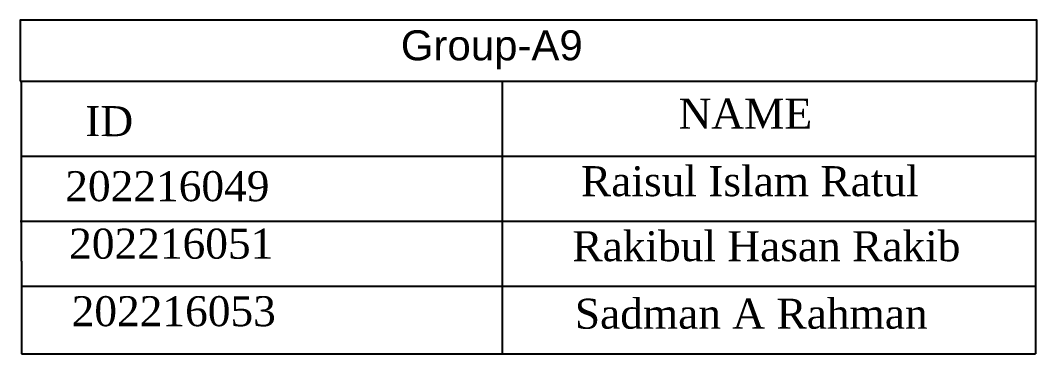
# Model space of a CAD drawing. Header units: inches. Extents: x -913 to 64634, y -1481 to 18188.
# Drawn here: x 1210 to 1514.5, y 3025 to 3125 of the extents above; entities that cross this region are included whole.
import ezdxf

# ---------------------------------------------------------------- set-up
doc = ezdxf.new("R2010")
doc.units = ezdxf.units.IN
doc.header["$MEASUREMENT"] = 0
doc.linetypes.add('HIDDEN', pattern=[9.525, 6.35, -3.175])
doc.layers.add('ETEXT', color=152, linetype='Continuous', lineweight=5)
doc.layers.add('SB Wire', color=11, linetype='Continuous')
doc.styles.add('JASIM', font='times.ttf')
doc.styles.get("Standard").update_dxf_attribs({"font": 'arial.ttf'})

msp = doc.modelspace()

# ---------------------------------------------------------------- linework, layer by layer
at = {"layer": 'SB Wire'}
for p, q in [((1210.38, 3106.75), (1514.13, 3106.75)), ((1210.38, 3052.75), (1210.38, 3106.75)), ((1354.38, 3106.75), (1354.38, 3025)), ((1514.13, 3106.75), (1514.13, 3025)), ((1210.38, 3084.25), (1514.13, 3084.25)), ((1210, 3064.75), (1514.13, 3064.75)), ((1210.38, 3052.75), (1210.38, 3025)), ((1210.75, 3045.25), (1514.13, 3045.25)), ((1210.38, 3025), (1514.13, 3025))]:
    msp.add_line(p, q, dxfattribs=at)
msp.add_lwpolyline([(1210, 3106.75), (1514.5, 3106.75), (1514.5, 3125), (1210, 3125)], close=True, dxfattribs=at)

# ---------------------------------------------------------------- texts
at = {"layer": 'ETEXT', "lineweight": 5, "style": 'JASIM'}
for s, p in [('NAME', (1407.22, 3092.5)), ('ID', (1229.47, 3090.25)), ('Raisul Islam Ratul', (1377.97, 3072.25)), ('202216049', (1223.47, 3070.75)), ('202216051', (1224.63, 3053.5)), ('Rakibul Hasan Rakib', (1375.38, 3052.75)), ('202216053', (1225.38, 3033.25)), ('Sadman A Rahman', (1376.13, 3032.5))]:
    msp.add_text(s, height=9, dxfattribs=at).set_placement(p)
at = {"layer": 'SB Wire', "linetype": 'HIDDEN'}
msp.add_text('Group-A9', height=9, dxfattribs=at).set_placement((1324, 3113))

doc.saveas('drawing.dxf')
